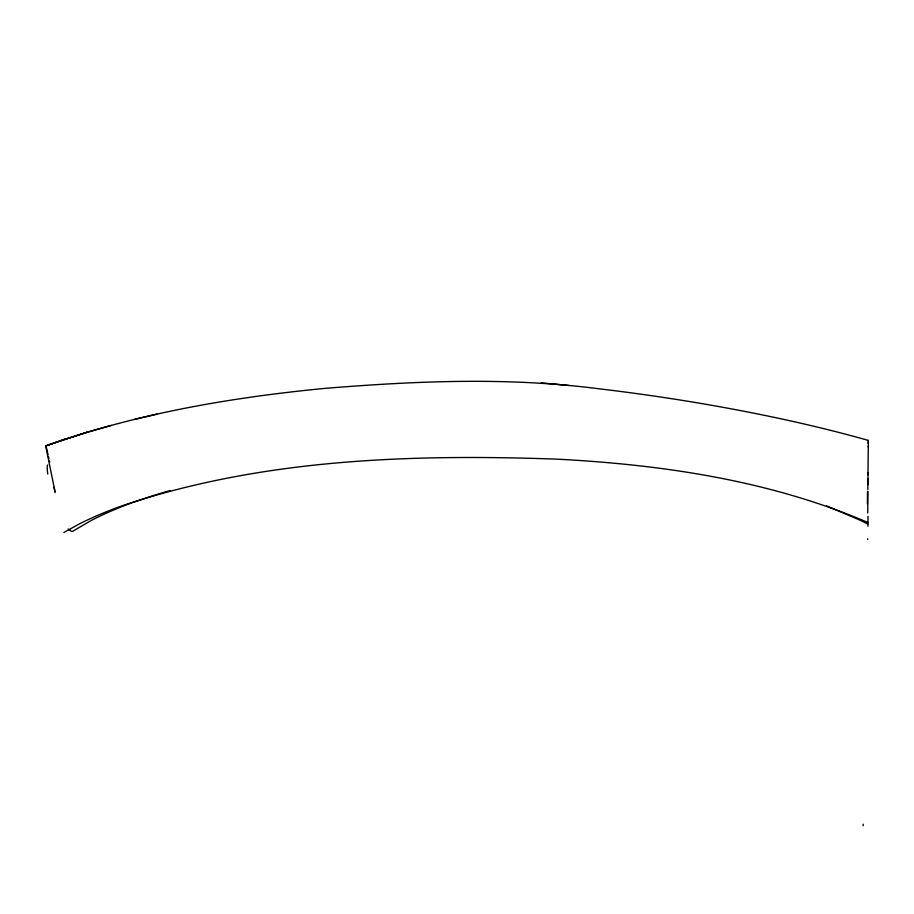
<?xml version="1.0" encoding="UTF-8"?>
<svg xmlns="http://www.w3.org/2000/svg" width="914" height="914" viewBox="0 0 914 914"><rect width="100%" height="100%" fill="white"/><g stroke="black" fill="none" stroke-linecap="round" stroke-linejoin="round"><path stroke-width="1.37" d="M868.3 443.062C868.3 442.182 868.3 441.302 868.289 440.411C840.08 432.391 811.563 425.456 782.91 419.218C721.569 405.999 659.565 395.911 597.242 388.576C507.042 377.025 415.607 381.035 325.224 388.347C230.419 397.521 135.615 413.779 45.7 445.975L65.694 438.789M868.3 443.53L868.3 442.01M867.752 512.948L867.866 491.298M868.3 444.535L868.3 443.724M867.854 489.47L867.9 483.586M868.289 446.215L867.969 474.72M868.289 445.278L868.289 445.849M867.912 484.66L868.026 472.767M868.277 447.083L868.277 446.455M45.7 445.975L55.023 491.606M63.843 532.485L79.667 523.756A322.939 322.905 7.7 0 1 98.449 515.05L100.803 514.045A428.186 428.152 12 0 1 122.019 505.819C261.564 458.737 411.688 453.938 557.62 459.171C663.05 464.769 770.068 480.547 867.729 522.408M45.78 445.826L88.361 431.739M65.248 439.188L88.384 431.888M154.832 495.091L132.119 502.757A385.902 385.857 8.8 0 0 106.492 513.108A293.131 293.097 6.2 0 0 91.377 520.397L72.72 531.285L71.429 531.32L68.139 529.069M156.008 494.725L170.187 490.521M87.824 432.071L111.325 425.41M134.484 419.366L156.922 414.168M554.181 384.029L568.531 385.457M541.248 382.897L554.718 384.097M45.803 445.564L47.105 450.419M826.507 505.865L860.817 520.512A268.682 268.59 7.3 0 1 867.717 524.042M47.265 451.15L48.008 454.555M48.431 456.532L48.899 458.702M49.402 461.067L49.676 462.313M868.289 440.411L868.3 441.302M47.757 474.092A226.489 8.649 75.2 0 1 47.677 464.952M867.649 539.591A227.917 0.983 -89.5 0 1 867.66 538.814M867.809 483.118A349.491 1.999 89.8 0 1 867.854 478.73M55.091 492.612A289.555 3.725 77 0 1 54.006 487.333M867.42 503.774A206.998 1.794 89.5 0 1 867.512 491.481M863.159 825.73A514.719 0.994 -88.8 0 1 863.193 824.2M867.969 526.304A266.043 1.828 89.6 0 1 867.992 516.296"/></g></svg>
